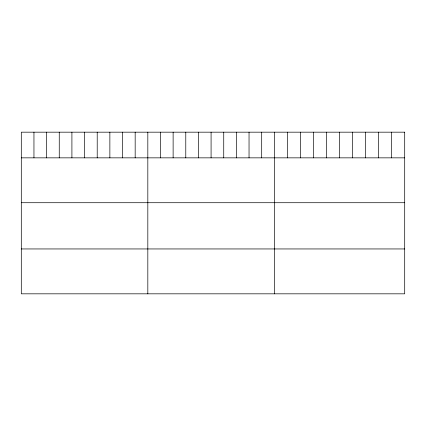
<?xml version="1.0" encoding="UTF-8"?>
<svg xmlns="http://www.w3.org/2000/svg" width="426" height="426" viewBox="0 0 426 426"><rect width="100%" height="100%" fill="white"/><g stroke="black" fill="none" stroke-linecap="round" stroke-linejoin="round"><path stroke-width="0.64" d="M21.3 157.849L404.7 157.849M21.3 202.717L404.7 202.717M21.3 248.949L404.7 248.949M391.664 132.177L391.664 157.849M378.629 132.177L378.629 157.849M365.593 132.177L365.593 157.849M352.558 132.177L352.558 157.849M339.522 132.177L339.522 157.849M326.486 132.177L326.486 157.849M313.451 132.177L313.451 157.849M300.415 132.177L300.415 157.849M287.38 132.177L287.38 157.849M274.344 132.177L274.344 293.823M261.692 132.177L261.692 157.849M249.04 132.177L249.04 157.849M236.387 132.177L236.387 157.849M223.735 132.177L223.735 157.849M211.083 132.177L211.083 157.849M198.431 132.177L198.431 157.849M185.779 132.177L185.779 157.849M173.126 132.177L173.126 157.849M160.474 132.177L160.474 157.849M147.822 132.177L147.822 293.823M135.17 132.177L135.17 157.849M122.518 132.177L122.518 157.849M109.865 132.177L109.865 157.849M97.213 132.177L97.213 157.849M84.561 132.177L84.561 157.849M71.909 132.177L71.909 157.849M59.257 132.177L59.257 157.849M46.604 132.177L46.604 157.849M33.952 132.177L33.952 157.849M404.7 132.177L21.3 132.177L21.3 293.823L404.7 293.823L404.7 132.177"/></g></svg>
